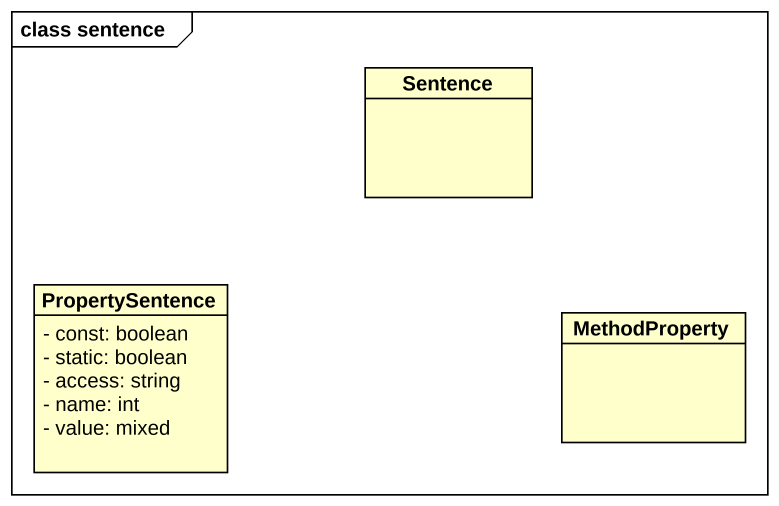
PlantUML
@startuml
mainframe class sentence
hide circle
hide empty members
skinparam classAttributeIconSize 0
class Sentence
class PropertySentence {
  - const: boolean
  - static: boolean
  - access: string
  - name: int
  - value: mixed
}
class MethodProperty
@enduml
